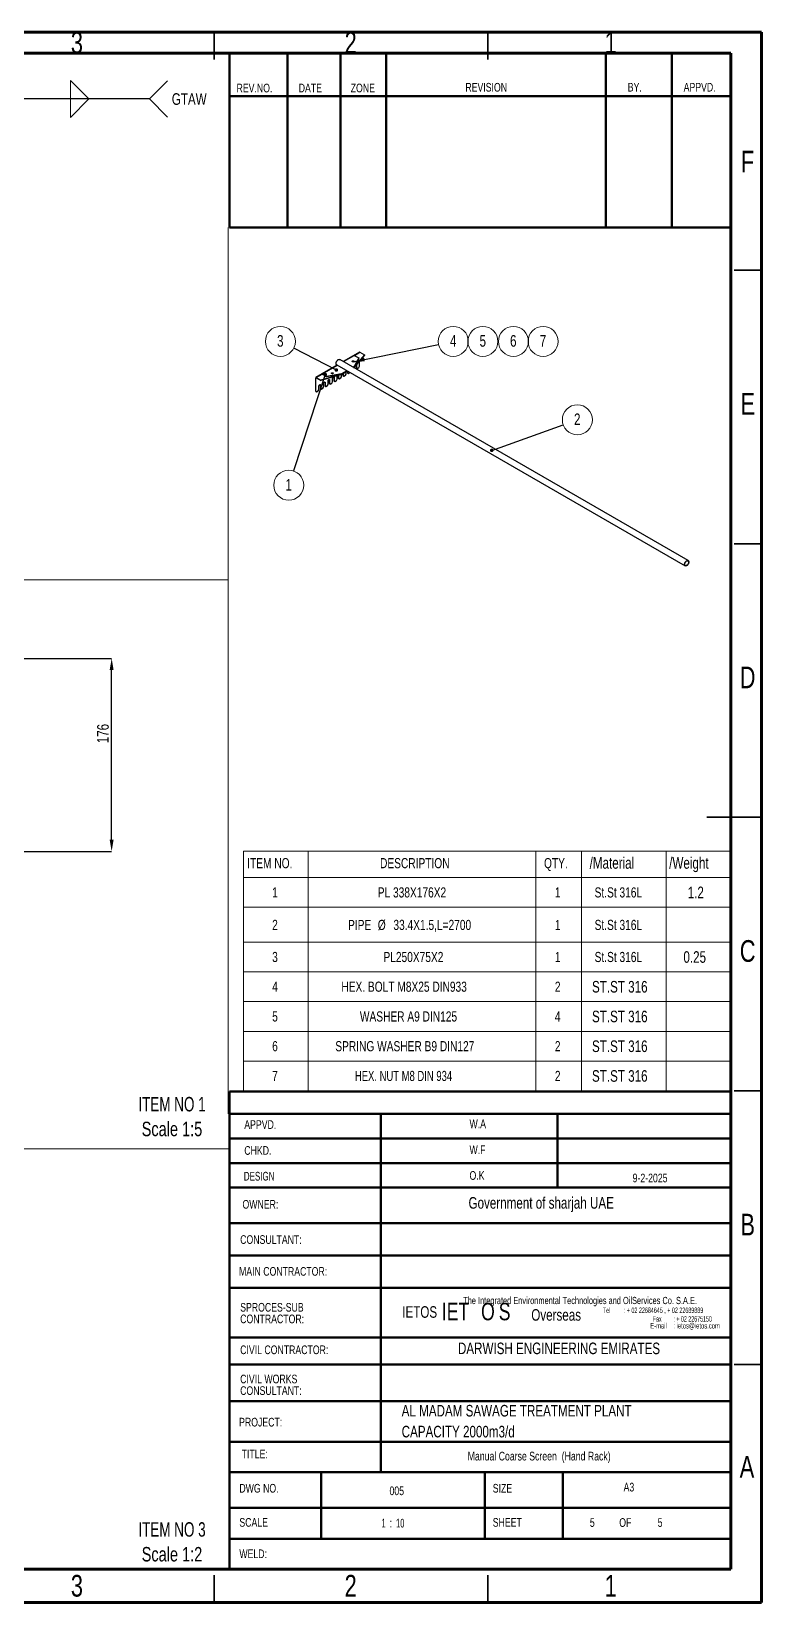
# Model space of a CAD drawing. Header units: millimetres. Extents: x 15 to 1266, y -324 to 294.
# Drawn here: x 710.8 to 844.2, y -324 to -36.9 of the extents above; entities that cross this region are included whole.
import ezdxf

# ---------------------------------------------------------------- set-up
doc = ezdxf.new("R2010")
doc.units = ezdxf.units.MM
doc.header["$PDSIZE"] = -1
doc.layers.add('FORMAT', color=7, linetype='Continuous')
doc.styles.add('SLDTEXTSTYLE0', font='TXT', dxfattribs={"width": 0.75})
doc.styles.add('SLDTEXTSTYLE10', font='TXT', dxfattribs={"width": 0.638186})
doc.styles.add('SLDTEXTSTYLE11', font='TXT', dxfattribs={"width": 0.586768})
doc.styles.add('SLDTEXTSTYLE12', font='TXT', dxfattribs={"width": 0.579722})
doc.styles.add('SLDTEXTSTYLE16', font='TXT', dxfattribs={"width": 0.697368})
doc.styles.add('SLDTEXTSTYLE3', font='TXT', dxfattribs={"width": 0.694444})
doc.styles.add('SLDTEXTSTYLE6', font='TXT', dxfattribs={"width": 0.625})
doc.styles.add('SLDTEXTSTYLE7', font='TXT', dxfattribs={"width": 0.687299})
doc.dimstyles.new('SLDDIMSTYLE0', dxfattribs={"dimtxt": 0.18, "dimasz": 0.651282, "dimexe": 0, "dimexo": 0.0625, "dimgap": 0, "dimtad": 0, "dimtih": 1, "dimtoh": 1, "dimdec": 0, "dimrnd": 1e-09, "dimzin": 0, "dimdsep": 46, "dimtxsty": 'Standard', "dimblk1": 'DOT', "dimblk2": 'DOT', "dimsah": 1, "dimcen": 0.09, "dimadec": 0, "dimazin": 0, "dimtfac": 0.651282, "dimtdec": 0, "dimtofl": 0, "dimtmove": 0, "dimatfit": 3, "dimldrblk": 'DOT', "dimfxl": 1, "dimfrac": 2, "dimtolj": 1, "dimtzin": 0, "dimarcsym": 0})
doc.dimstyles.new('SLDDIMSTYLE1', dxfattribs={"dimtxt": 0.18, "dimasz": 2.116667, "dimexe": 0, "dimexo": 0.0625, "dimgap": 0, "dimtad": 0, "dimtih": 1, "dimtoh": 1, "dimdec": 0, "dimrnd": 1e-09, "dimzin": 0, "dimdsep": 46, "dimtxsty": 'Standard', "dimsah": 1, "dimcen": 0.09, "dimadec": 0, "dimazin": 0, "dimtfac": 2.116667, "dimtdec": 0, "dimtofl": 0, "dimtmove": 0, "dimatfit": 3, "dimfxl": 1, "dimfrac": 2, "dimtolj": 1, "dimtzin": 0, "dimarcsym": 0})
doc.dimstyles.new('SLDDIMSTYLE7', dxfattribs={"dimtxt": 2.116667, "dimasz": 2.116667, "dimexe": 0, "dimexo": 0.0625, "dimgap": 0.529167, "dimtad": 1, "dimdec": 0, "dimlfac": 5, "dimrnd": 1e-09, "dimzin": 12, "dimdsep": 46, "dimtxsty": 'SLDTEXTSTYLE0', "dimsah": 1, "dimcen": 0.09, "dimadec": 0, "dimazin": 3, "dimtfac": 1, "dimtdec": 0, "dimtofl": 0, "dimtmove": 0, "dimatfit": 3, "dimfxl": 1, "dimfrac": 2, "dimtolj": 1, "dimtzin": 12, "dimarcsym": 0})

# ---------------------------------------------------------------- blocks, each defined once
blk = doc.blocks.new('SW_NOTE_0_49')
at = {"color": 0, "linetype": 'Continuous', "lineweight": 0, "char_height": 2.646, "attachment_point": 2}
for s, insert, style in [('ITEM NO 3', (8.43, 3.41), 'SLDTEXTSTYLE3'), ('Scale 1:2', (8.42, -1.12), 'SLDTEXTSTYLE0')]:
    blk.add_mtext(s, dxfattribs=dict(at, insert=insert, style=style))
blk = doc.blocks.new('SW_NOTE_0_50')
at = {"color": 0, "linetype": 'Continuous', "lineweight": 0, "char_height": 2.646, "attachment_point": 2}
for s, insert, style in [('ITEM NO 1', (8.43, 3.41), 'SLDTEXTSTYLE3'), ('Scale 1:5', (8.42, -1.12), 'SLDTEXTSTYLE0')]:
    blk.add_mtext(s, dxfattribs=dict(at, insert=insert, style=style))
blk = doc.blocks.new('SW_NOTE_0_51')
at = {"color": 0, "linetype": 'Continuous', "lineweight": 0, "char_height": 1.5875, "attachment_point": 1, "style": 'SLDTEXTSTYLE0'}
for s, insert in [('CIVIL WORKS', (0, 2.05)), ('CONSULTANT:', (0, -0.07))]:
    blk.add_mtext(s, dxfattribs=dict(at, insert=insert))
blk = doc.blocks.new('SW_NOTE_0_52')
at = {"color": 0, "linetype": 'Continuous', "lineweight": 0, "char_height": 1.5875, "attachment_point": 1, "style": 'SLDTEXTSTYLE0'}
for s, insert in [('SPROCES-SUB', (0, 2.05)), ('CONTRACTOR:', (0, -0.07))]:
    blk.add_mtext(s, dxfattribs=dict(at, insert=insert))
blk = doc.blocks.new('SW_NOTE_0_53')
at = {"layer": 'FORMAT', "color": 0, "char_height": 2.1167, "attachment_point": 1, "style": 'SLDTEXTSTYLE0'}
for s, insert in [('AL MADAM SAWAGE TREATMENT PLANT', (0, 2.73)), ('CAPACITY 2000m3/d', (0, -1.09))]:
    blk.add_mtext(s, dxfattribs=dict(at, insert=insert))
blk = doc.blocks.new('SW_NOTE_0_54')
at = {"layer": 'FORMAT', "color": 0, "char_height": 3.2, "attachment_point": 1, "style": 'SLDTEXTSTYLE0'}
for s, insert in [('IET', (0, 4.13)), ('O', (7.16, 4.13)), ('S', (10.39, 4.13))]:
    blk.add_mtext(s, dxfattribs=dict(at, insert=insert))
blk = doc.blocks.new('SW_TABLEANNOTATION_1')
at = {"color": 0, "linetype": 'Continuous', "lineweight": 18}
for p, q in [((0, 0), (0, -4.82)), ((0, 0), (11.82, 0)), ((11.82, 0), (11.82, -4.82)), ((11.82, 0), (53.37, 0)), ((53.37, 0), (53.37, -4.82)), ((53.37, 0), (61.7, 0)), ((61.7, 0), (61.7, -4.82)), ((61.7, 0), (77.18, 0)), ((77.18, 0), (77.18, -4.82)), ((77.18, 0), (89, 0)), ((89, 0), (89, -4.82)), ((0, -4.82), (11.82, -4.82)), ((0, -4.82), (0, -10.26)), ((11.82, -4.82), (53.37, -4.82)), ((11.82, -4.82), (11.82, -10.26)), ((53.37, -4.82), (61.7, -4.82)), ((53.37, -4.82), (53.37, -10.26)), ((61.7, -4.82), (77.18, -4.82)), ((61.7, -4.82), (61.7, -10.26)), ((77.18, -4.82), (89, -4.82)), ((77.18, -4.82), (77.18, -10.26)), ((89, -4.82), (89, -10.26)), ((0, -10.26), (0, -16.62)), ((0, -10.26), (11.82, -10.26)), ((11.82, -10.26), (11.82, -16.62)), ((11.82, -10.26), (53.37, -10.26)), ((53.37, -10.26), (53.37, -16.62)), ((53.37, -10.26), (61.7, -10.26)), ((61.7, -10.26), (61.7, -16.62)), ((61.7, -10.26), (77.18, -10.26)), ((77.18, -10.26), (77.18, -16.62)), ((77.18, -10.26), (89, -10.26)), ((89, -10.26), (89, -16.62)), ((0, -16.62), (0, -22.06)), ((0, -16.62), (11.82, -16.62)), ((11.82, -16.62), (11.82, -22.06)), ((11.82, -16.62), (53.37, -16.62)), ((53.37, -16.62), (53.37, -22.06)), ((53.37, -16.62), (61.7, -16.62)), ((61.7, -16.62), (61.7, -22.06)), ((61.7, -16.62), (77.18, -16.62)), ((77.18, -16.62), (77.18, -22.06)), ((77.18, -16.62), (89, -16.62)), ((89, -16.62), (89, -22.06)), ((0, -22.06), (0, -27.49)), ((0, -22.06), (11.82, -22.06)), ((11.82, -22.06), (11.82, -27.49)), ((11.82, -22.06), (53.37, -22.06)), ((53.37, -22.06), (53.37, -27.49)), ((53.37, -22.06), (61.7, -22.06)), ((61.7, -22.06), (61.7, -27.49)), ((61.7, -22.06), (77.18, -22.06)), ((77.18, -22.06), (77.18, -27.49)), ((77.18, -22.06), (89, -22.06)), ((89, -22.06), (89, -27.49)), ((0, -27.49), (0, -32.93)), ((0, -27.49), (11.82, -27.49)), ((11.82, -27.49), (11.82, -32.93)), ((11.82, -27.49), (53.37, -27.49)), ((53.37, -27.49), (53.37, -32.93)), ((53.37, -27.49), (61.7, -27.49)), ((61.7, -27.49), (61.7, -32.93)), ((61.7, -27.49), (77.18, -27.49)), ((77.18, -27.49), (77.18, -32.93)), ((77.18, -27.49), (89, -27.49)), ((89, -27.49), (89, -32.93)), ((0, -32.93), (0, -38.36)), ((0, -32.93), (11.82, -32.93)), ((11.82, -32.93), (11.82, -38.36)), ((11.82, -32.93), (53.37, -32.93)), ((53.37, -32.93), (53.37, -38.36)), ((53.37, -32.93), (61.7, -32.93)), ((61.7, -32.93), (61.7, -38.36)), ((61.7, -32.93), (77.18, -32.93)), ((77.18, -32.93), (77.18, -38.36)), ((77.18, -32.93), (89, -32.93)), ((89, -32.93), (89, -38.36)), ((0, -38.36), (0, -43.79)), ((0, -38.36), (11.82, -38.36)), ((11.82, -38.36), (11.82, -43.79)), ((11.82, -38.36), (53.37, -38.36)), ((53.37, -38.36), (53.37, -43.79)), ((53.37, -38.36), (61.7, -38.36)), ((61.7, -38.36), (61.7, -43.79)), ((61.7, -38.36), (77.18, -38.36)), ((77.18, -38.36), (77.18, -43.79)), ((77.18, -38.36), (89, -38.36)), ((89, -38.36), (89, -43.79)), ((0, -43.79), (11.82, -43.79)), ((11.82, -43.79), (53.37, -43.79)), ((53.37, -43.79), (61.7, -43.79)), ((61.7, -43.79), (77.18, -43.79)), ((77.18, -43.79), (89, -43.79))]:
    blk.add_line(p, q, dxfattribs=at)
at = {"color": 0, "linetype": 'Continuous', "lineweight": 0, "attachment_point": 1}
for s, insert, char_height, style in [('ITEM NO.', (0.66, -1.26), 1.852, 'SLDTEXTSTYLE0'), ('DESCRIPTION', (24.92, -1.26), 1.8521, 'SLDTEXTSTYLE0'), ('QTY.', (54.87, -1.26), 1.852, 'SLDTEXTSTYLE0'), ('/Material', (63.2, -1.09), 2.117, 'SLDTEXTSTYLE0'), ('/Weight', (77.73, -1.09), 2.117, 'SLDTEXTSTYLE0'), ('1', (5.22, -6.61), 1.85, 'SLDTEXTSTYLE0'), ('PL 338X176X2', (24.5, -6.61), 1.8521, 'SLDTEXTSTYLE0'), ('1', (56.85, -6.61), 1.85, 'SLDTEXTSTYLE0'), ('St.St 316L', (64.11, -6.61), 1.852, 'SLDTEXTSTYLE0'), ('1.2', (81.11, -6.48), 2.117, 'SLDTEXTSTYLE0'), ('2', (5.22, -12.55), 1.85, 'SLDTEXTSTYLE0'), ('PIPE', (19.08, -12.55), 1.852, 'SLDTEXTSTYLE0'), ('%%c', (24.51, -12.55), 1.852, 'SLDTEXTSTYLE0'), ('33.4X1.5,L=2700', (27.36, -12.55), 1.8521, 'SLDTEXTSTYLE0'), ('1', (56.85, -12.55), 1.85, 'SLDTEXTSTYLE0'), ('St.St 316L', (64.11, -12.55), 1.852, 'SLDTEXTSTYLE0'), ('3', (5.22, -18.41), 1.85, 'SLDTEXTSTYLE0'), ('PL250X75X2', (25.54, -18.41), 1.852, 'SLDTEXTSTYLE0'), ('1', (56.85, -18.41), 1.85, 'SLDTEXTSTYLE0'), ('St.St 316L', (64.11, -18.41), 1.852, 'SLDTEXTSTYLE0'), ('0.25', (80.33, -18.28), 2.117, 'SLDTEXTSTYLE0'), ('4', (5.22, -23.84), 1.85, 'SLDTEXTSTYLE0'), ('HEX. BOLT M8X25 DIN933', (17.86, -23.84), 1.8521, 'SLDTEXTSTYLE0'), ('2', (56.85, -23.84), 1.85, 'SLDTEXTSTYLE0'), ('ST.ST 316', (63.63, -23.72), 2.117, 'SLDTEXTSTYLE0'), ('5', (5.22, -29.28), 1.85, 'SLDTEXTSTYLE0'), ('WASHER A9 DIN125', (21.24, -29.28), 1.8521, 'SLDTEXTSTYLE0'), ('4', (56.85, -29.28), 1.85, 'SLDTEXTSTYLE0'), ('ST.ST 316', (63.63, -29.15), 2.117, 'SLDTEXTSTYLE0'), ('6', (5.22, -34.71), 1.85, 'SLDTEXTSTYLE0'), ('SPRING WASHER B9 DIN127', (16.75, -34.71), 1.8521, 'SLDTEXTSTYLE0'), ('2', (56.85, -34.71), 1.85, 'SLDTEXTSTYLE0'), ('ST.ST 316', (63.63, -34.59), 2.117, 'SLDTEXTSTYLE0'), ('7', (5.22, -40.15), 1.85, 'SLDTEXTSTYLE0'), ('HEX. NUT M8 DIN 934', (20.33, -40.15), 1.8521, 'SLDTEXTSTYLE16'), ('2', (56.85, -40.15), 1.85, 'SLDTEXTSTYLE0'), ('ST.ST 316', (63.63, -40.02), 2.117, 'SLDTEXTSTYLE0')]:
    blk.add_mtext(s, dxfattribs=dict(at, insert=insert, char_height=char_height, style=style))
blk = doc.blocks.new('SW_NOTE_0_55')
at = {"color": 0, "linetype": 'Continuous', "lineweight": 0}
blk.add_circle((2.58, 0.92), 2.74, dxfattribs=at)
at = {"color": 0, "linetype": 'Continuous', "lineweight": 0, "insert": (2.56, 2.07), "char_height": 2.12, "attachment_point": 2, "style": 'SLDTEXTSTYLE0'}
blk.add_mtext('2', dxfattribs=at)
blk = doc.blocks.new('_Dot')
at = {"color": 0, "linetype": 'ByBlock', "lineweight": -2}
blk.add_line((-0.5, 0), (-1, 0), dxfattribs=at)
at = {"color": 0, "linetype": 'ByBlock', "const_width": 0.5}
blk.add_lwpolyline([(-0.25, 0, 1), (0.25, 0, 1)], format="xyb", close=True, dxfattribs=at)
blk = doc.blocks.new('SW_NOTE_0_56')
at = {"color": 0, "linetype": 'Continuous', "lineweight": 0}
blk.add_circle((-2.44, 1.25), 2.74, dxfattribs=at)
at = {"color": 0, "linetype": 'Continuous', "lineweight": 0, "insert": (-2.46, 2.4), "char_height": 2.12, "attachment_point": 2, "style": 'SLDTEXTSTYLE0'}
blk.add_mtext('3', dxfattribs=at)
blk = doc.blocks.new('SW_NOTE_0_57')
at = {"color": 0, "linetype": 'Continuous', "lineweight": 0}
blk.add_circle((2.69, 0.55), 2.74, dxfattribs=at)
at = {"color": 0, "linetype": 'Continuous', "lineweight": 0, "insert": (2.67, 1.69), "char_height": 2.12, "attachment_point": 2, "style": 'SLDTEXTSTYLE0'}
blk.add_mtext('4', dxfattribs=at)
blk = doc.blocks.new('SW_NOTE_0_58')
at = {"color": 0, "linetype": 'Continuous', "lineweight": 0}
blk.add_circle((0.78, 1.58), 2.74, dxfattribs=at)
at = {"color": 0, "linetype": 'Continuous', "lineweight": 0, "insert": (0.76, 2.73), "char_height": 2.12, "attachment_point": 2, "style": 'SLDTEXTSTYLE0'}
blk.add_mtext('5', dxfattribs=at)
blk = doc.blocks.new('SW_NOTE_0_59')
at = {"color": 0, "linetype": 'Continuous', "lineweight": 0}
blk.add_circle((0.78, 1.58), 2.74, dxfattribs=at)
at = {"color": 0, "linetype": 'Continuous', "lineweight": 0, "insert": (0.76, 2.73), "char_height": 2.12, "attachment_point": 2, "style": 'SLDTEXTSTYLE0'}
blk.add_mtext('6', dxfattribs=at)
blk = doc.blocks.new('SW_NOTE_0_60')
at = {"color": 0, "linetype": 'Continuous', "lineweight": 0}
blk.add_circle((0.78, 1.58), 2.74, dxfattribs=at)
at = {"color": 0, "linetype": 'Continuous', "lineweight": 0, "insert": (0.76, 2.73), "char_height": 2.12, "attachment_point": 2, "style": 'SLDTEXTSTYLE0'}
blk.add_mtext('7', dxfattribs=at)
blk = doc.blocks.new('SW_NOTE_0_61')
at = {"color": 0, "linetype": 'Continuous', "lineweight": 0}
blk.add_circle((-0.86, -2.61), 2.74, dxfattribs=at)
at = {"color": 0, "linetype": 'Continuous', "lineweight": 0, "insert": (-0.88, -1.46), "char_height": 2.12, "attachment_point": 2, "style": 'SLDTEXTSTYLE0'}
blk.add_mtext('1', dxfattribs=at)
blk = doc.blocks.new('*D768')
at = {"layer": 'Defpoints', "color": 0}
for p in [(695.5, -151.43), (725.5, -151.43), (672.7, -186.71)]:
    blk.add_point(p, dxfattribs=at)
at = {"layer": 'FORMAT', "color": 0, "lineweight": -2}
for p, q in [((695.56, -151.43), (725.5, -151.43)), ((725.5, -184.59), (725.5, -153.55)), ((672.76, -186.71), (725.5, -186.71))]:
    blk.add_line(p, q, dxfattribs=at)
at = {"layer": 'FORMAT', "color": 0}
for points in [[(725.14, -153.55), (725.85, -153.55), (725.5, -151.43)], [(725.14, -184.59), (725.85, -184.59), (725.5, -186.71)]]:
    blk.add_solid(points, dxfattribs=at)
at = {"layer": 'FORMAT', "color": 0, "insert": (722.85, -165.18), "char_height": 2.117, "attachment_point": 2, "rotation": 90, "style": 'SLDTEXTSTYLE0'}
blk.add_mtext('\\A1;176', dxfattribs=at)
blk = doc.blocks.new('SW_SYMBOL_AWLD_FILL')
at = {"color": 0, "linetype": 'Continuous', "lineweight": 0}
for p, q in [((0, 0), (0, 1250)), ((0, 1250), (1250, 0)), ((1250, 0), (0, 0))]:
    blk.add_line(p, q, dxfattribs=at)
blk = doc.blocks.new('SW_WELDSYMBOL_5')
at = {"layer": 'FORMAT', "color": 0}
for p, q in [((28.71, 3.31), (25.4, 0)), ((25.4, 0), (0, 0)), ((28.71, -3.31), (25.4, 0))]:
    blk.add_line(p, q, dxfattribs=at)
at = {"layer": 'FORMAT', "color": 0, "xscale": 0.0027037109, "yscale": 0.0027037109, "zscale": 0.0027037109}
blk.add_blockref('SW_SYMBOL_AWLD_FILL', (10.99, 0), dxfattribs=at)
at = {"layer": 'FORMAT', "color": 0, "extrusion": (0, 0, -1), "xscale": 0.0027037109, "yscale": 0.0027037109, "zscale": 0.0027037109, "rotation": 180}
blk.add_blockref('SW_SYMBOL_AWLD_FILL', (-10.99, 0), dxfattribs=at)
at = {"layer": 'FORMAT', "color": 0, "insert": (29.49, 1.05), "char_height": 2.117, "attachment_point": 1, "style": 'SLDTEXTSTYLE0'}
blk.add_mtext('GTAW', dxfattribs=at)

msp = doc.modelspace()

# ---------------------------------------------------------------- linework, layer by layer
at = {"color": 7, "linetype": 'Continuous', "lineweight": 70}
for p, q in [((444.1931904, -36.9823184), (844.1931904, -36.9823184)), ((844.1931904, -36.9823184), (844.1931904, -323.9823184)), ((449.1931904, -40.8487934), (838.5956625, -40.8487934)), ((838.5956625, -40.8487934), (838.5956625, -317.8487934)), ((838.5956625, -317.8487934), (449.1931904, -317.8487934)), ((844.1931904, -323.9823184), (444.1931904, -323.9823184))]:
    msp.add_line(p, q, dxfattribs=at)
at = {"color": 7, "linetype": 'Continuous', "lineweight": 35}
for p, q in [((744.1931904, -41.9823184), (744.1931904, -36.9823184)), ((794.1931904, -41.9823184), (794.1931904, -36.9823184)), ((839.1931904, -80.4823184), (844.1931904, -80.4823184)), ((839.1931904, -130.4823184), (844.1931904, -130.4823184)), ((844.1941904, -180.4823184), (834.1921904, -180.4823184)), ((839.1931904, -180.4823184), (844.1931904, -180.4823184)), ((839.1931904, -230.4823184), (844.1931904, -230.4823184)), ((839.1931904, -280.4823184), (844.1931904, -280.4823184)), ((744.1931904, -318.9823184), (744.1931904, -323.9823184)), ((794.1931904, -318.9823184), (794.1931904, -323.9823184))]:
    msp.add_line(p, q, dxfattribs=at)
at = {"color": 7, "linetype": 'Continuous', "lineweight": 50}
for p, q in [((747.0360514, -40.8487934), (747.0360514, -72.6717124)), ((757.61199, -40.8487934), (757.61199, -72.5350071)), ((767.2714007, -40.8487934), (767.2714007, -72.6717327)), ((775.6288476, -40.8487934), (775.6288476, -72.6717124)), ((815.7455332, -40.8487934), (815.7455332, -72.6717124)), ((827.782145, -40.8487934), (827.782145, -72.6717327)), ((838.5956625, -48.6645144), (747.0360514, -48.6645144)), ((838.5956625, -72.6717124), (747.0360514, -72.6717124)), ((838.5956625, -230.6063138), (746.997875, -230.6063138)), ((746.997875, -230.6063138), (746.997875, -243.6569304)), ((838.5956625, -234.6569304), (746.997875, -234.6569304)), ((774.6408046, -239.1569304), (774.6408046, -234.6569304)), ((806.9320963, -248.1569304), (806.9320963, -234.6569304)), ((838.5956625, -239.1569304), (746.997875, -239.1569304)), ((774.6408046, -243.6569304), (774.6408046, -239.1569304)), ((746.997875, -243.6569304), (746.997875, -317.8487934)), ((838.5956625, -243.6569304), (746.997875, -243.6569304)), ((774.6408046, -248.1569304), (774.6408046, -243.6569304)), ((838.5956625, -248.1569304), (746.997875, -248.1569304)), ((774.6408046, -300.1569304), (774.6408046, -248.1569304)), ((838.5956625, -254.6569304), (746.997875, -254.6569304)), ((838.5956625, -260.530843), (746.997875, -260.530843)), ((838.5956625, -266.4740571), (746.997875, -266.4740571)), ((838.5956625, -275.5511777), (746.997875, -275.5511777)), ((838.5956625, -280.4823184), (746.997875, -280.4823184)), ((838.5956625, -287.1569304), (746.997875, -287.1569304)), ((838.5956625, -294.6151528), (746.997875, -294.6151528)), ((746.997875, -300.1569304), (838.5956625, -300.1569304)), ((763.7504335, -312.3487934), (763.7504335, -300.1569304)), ((793.6330289, -312.3487934), (793.6330289, -300.1569304)), ((807.9034929, -312.3487934), (807.9034929, -300.1569304)), ((746.997875, -306.6850243), (838.5956625, -306.6850243)), ((746.997875, -312.3487934), (838.5956625, -312.3487934))]:
    msp.add_line(p, q, dxfattribs=at)
at = {"color": 7, "linetype": 'Continuous', "lineweight": 18}
for p, q in [((746.8059717, -234.6569993), (746.7648108, -72.6717813)), ((449.5396251, -137.0831489), (746.7811779, -137.0831489)), ((449.1931904, -241.0623663), (746.8075993, -241.0623663))]:
    msp.add_line(p, q, dxfattribs=at)
at = {"color": 7, "linetype": 'Continuous', "lineweight": 25}
for p, q in [((830.7916862, -133.5616267), (767.1520759, -96.8232616)), ((770.7669019, -95.4945819), (767.8086938, -97.2023191)), ((767.8241638, -97.2112497), (769.8200434, -96.059053)), ((771.6820913, -95.9910278), (769.8200434, -98.1545093)), ((771.6820913, -96.0454639), (769.8200434, -98.2089454)), ((769.8200434, -96.059053), (770.6450013, -96.535291)), ((770.6450013, -96.535291), (769.8200434, -98.1000733)), ((770.6450013, -96.5897271), (769.8200434, -98.1545093)), ((770.6450013, -96.5897271), (770.6450013, -96.535291)), ((770.7864227, -98.0596819), (770.7864227, -97.0861259)), ((770.8335631, -95.501183), (771.6820913, -95.9910278)), ((771.6820913, -95.9910278), (771.6820913, -96.0454639)), ((762.7725458, -100.1547269), (762.8196863, -100.1819405)), ((762.7725458, -102.6315673), (762.7725458, -100.1547269)), ((766.69527, -97.845085), (762.8001655, -100.0936809)), ((762.8196863, -102.658781), (762.8196863, -100.1819405)), ((762.8668267, -100.100282), (763.7153549, -100.5901269)), ((762.8668267, -100.100282), (762.8668267, -100.154718)), ((762.8668267, -100.154718), (763.7153549, -100.6445629)), ((767.4630208, -99.5151895), (763.7153549, -100.5901269)), ((767.4630208, -99.5696256), (763.7153549, -100.6445629)), ((763.9274869, -99.4607534), (766.71074, -97.8540156)), ((764.7524448, -99.9369915), (763.9274869, -99.4607534)), ((763.9274869, -99.5151895), (763.9274869, -99.4607534)), ((764.7524448, -99.9914276), (763.9274869, -99.5151895)), ((767.4630208, -99.4607534), (764.7524448, -99.9369915)), ((767.4630208, -99.5151895), (764.7524448, -99.9914276)), ((764.7524448, -99.9914276), (764.7524448, -99.9369915)), ((765.8366752, -100.9171103), (765.8366752, -100.2366596)), ((766.0723775, -100.0461644), (766.1195179, -100.073378)), ((766.0723775, -100.0461644), (766.0723775, -100.7266151)), ((766.1195179, -100.073378), (766.1195179, -100.7538287)), ((766.543782, -100.6449964), (766.6616331, -100.4408722)), ((766.5954544, -97.7874627), (830.2350648, -134.5258277)), ((766.6616331, -100.4408722), (766.6616331, -99.7994864)), ((766.8973354, -99.7318803), (766.8973354, -100.250377)), ((766.8973354, -100.250377), (766.9444758, -100.2775906)), ((766.8973354, -100.250377), (767.0151865, -100.3184331)), ((766.9444758, -99.718359), (766.9444758, -100.2775906)), ((766.9444758, -100.2775906), (767.062327, -100.3456468)), ((767.0151865, -100.3184331), (767.062327, -100.3456468)), ((767.062327, -100.3456468), (767.3687399, -100.1687583)), ((767.3687399, -100.1687583), (767.486591, -99.9646342)), ((768.478507, -98.8745258), (767.4630208, -99.4607534)), ((768.5256551, -98.9017438), (767.4630208, -99.5151895)), ((767.4630208, -99.5696256), (768.5728032, -98.9289618)), ((767.4630208, -99.5151895), (767.4630208, -99.4607534)), ((767.4630208, -99.5151895), (767.4630208, -99.5696256)), ((767.486591, -99.9646342), (767.486591, -99.5560188)), ((767.7222933, -99.4199507), (767.7222933, -99.774139)), ((767.7222933, -99.774139), (767.7694338, -99.8013526)), ((767.7222933, -99.774139), (767.8401444, -99.8421951)), ((767.7694338, -99.3927371), (767.7694338, -99.8013526)), ((767.7694338, -99.8013526), (767.8872849, -99.8694087)), ((767.8401444, -99.8421951), (767.8872849, -99.8694087)), ((767.8872849, -99.8694087), (768.1936978, -99.6925203)), ((768.1936978, -99.6925203), (768.311549, -99.4883961)), ((768.311549, -99.4883961), (768.311549, -99.0797807)), ((768.5472512, -98.9437127), (768.5472512, -99.2979009)), ((768.5472512, -99.2979009), (768.5943917, -99.3251145)), ((768.5472512, -99.2979009), (768.6651023, -99.365957)), ((768.5943917, -98.9414246), (768.5943917, -99.3251145)), ((768.5943917, -99.3251145), (768.7122428, -99.3931706)), ((768.6651023, -99.365957), (768.7122428, -99.3931706)), ((768.7122428, -99.3931706), (769.0186557, -99.2162822)), ((769.0186557, -99.2162822), (769.0316184, -99.1938302)), ((769.8200434, -98.1000733), (769.5919308, -98.2317599)), ((769.8200434, -98.1545093), (769.6390789, -98.2589779)), ((769.686227, -98.2861959), (769.8200434, -98.2089454)), ((769.8200434, -98.1545093), (769.8200434, -98.1000733)), ((769.8200434, -98.1545093), (769.8200434, -98.2089454)), ((769.9614648, -98.4450873), (769.9614648, -98.0446303)), ((770.197167, -97.7707719), (770.197167, -98.3454248)), ((770.197167, -98.3454248), (770.2443075, -98.3726384)), ((770.197167, -98.3454248), (770.3150182, -98.4134809)), ((770.2443075, -97.7160002), (770.2443075, -98.3726384)), ((770.2443075, -98.3726384), (770.3621586, -98.4406945)), ((770.3150182, -98.4134809), (770.3621586, -98.4406945)), ((770.3621586, -98.4406945), (770.6685716, -98.2638061)), ((770.6685716, -98.2638061), (770.7864227, -98.0596819)), ((762.7725458, -102.6315673), (762.8196863, -102.658781)), ((762.7725458, -102.6315673), (762.890397, -102.6996235)), ((762.8196863, -102.658781), (762.9375374, -102.7268371)), ((762.890397, -102.6996235), (762.9375374, -102.7268371)), ((762.9375374, -102.7268371), (763.2439504, -102.5499487)), ((763.2439504, -102.5499487), (763.3618015, -102.3458245)), ((763.3618015, -102.3458245), (763.3618015, -101.6653738)), ((763.5975037, -101.4748786), (763.6446442, -101.5020922)), ((763.5975037, -101.4748786), (763.5975037, -102.1553293)), ((763.5975037, -102.1553293), (763.6446442, -102.1825429)), ((763.5975037, -102.1553293), (763.7153549, -102.2233854)), ((763.6446442, -101.5020922), (763.6446442, -102.1825429)), ((763.6446442, -102.1825429), (763.7624953, -102.250599)), ((763.7153549, -100.5901269), (763.7153549, -100.6445629)), ((763.7153549, -102.2233854), (763.7624953, -102.250599)), ((763.7624953, -102.250599), (764.0689083, -102.0737106)), ((764.0689083, -102.0737106), (764.1867594, -101.8695864)), ((764.1867594, -101.8695864), (764.1867594, -101.1891358)), ((764.4224617, -100.9986405), (764.4696021, -101.0258541)), ((764.4224617, -100.9986405), (764.4224617, -101.6790912)), ((764.4224617, -101.6790912), (764.4696021, -101.7063048)), ((764.4224617, -101.6790912), (764.5403128, -101.7471473)), ((764.4696021, -101.0258541), (764.4696021, -101.7063048)), ((764.4696021, -101.7063048), (764.5874532, -101.7743609)), ((764.5403128, -101.7471473), (764.5874532, -101.7743609)), ((764.5874532, -101.7743609), (764.8938662, -101.5974725)), ((764.8938662, -101.5974725), (765.0117173, -101.3933484)), ((765.0117173, -101.3933484), (765.0117173, -100.7128977)), ((765.2474196, -100.5224025), (765.29456, -100.5496161)), ((765.2474196, -100.5224025), (765.2474196, -101.2028532)), ((765.2474196, -101.2028532), (765.29456, -101.2300668)), ((765.2474196, -101.2028532), (765.3652707, -101.2709093)), ((765.29456, -100.5496161), (765.29456, -101.2300668)), ((765.29456, -101.2300668), (765.4124111, -101.2981229)), ((765.3652707, -101.2709093), (765.4124111, -101.2981229)), ((765.4124111, -101.2981229), (765.7188241, -101.1212345)), ((765.7188241, -101.1212345), (765.8366752, -100.9171103)), ((766.0723775, -100.7266151), (766.1195179, -100.7538287)), ((766.0723775, -100.7266151), (766.1902286, -100.7946712)), ((766.1195179, -100.7538287), (766.2373691, -100.8218848)), ((766.1902286, -100.7946712), (766.2373691, -100.8218848)), ((766.2373691, -100.8218848), (766.543782, -100.6449964))]:
    msp.add_line(p, q, dxfattribs=at)
at = {"color": 8, "linetype": 'Continuous', "lineweight": 25}
for p, q in [((769.8436213, -96.0726642), (770.8335631, -95.501183)), ((762.8668344, -100.1547225), (762.8196863, -100.1819405)), ((762.8668267, -100.100282), (763.9274869, -99.4879759))]:
    msp.add_line(p, q, dxfattribs=at)
at = {"color": 7, "linetype": 'Continuous', "lineweight": 25, "flags": 128}
for points in [[(766.4801424, -97.5325958), (766.4843371, -97.4639925), (766.4968318, -97.3920083), (766.5173601, -97.3181774), (766.5454846, -97.2440734), (766.5806059, -97.1712756), (766.6219753, -97.1013357), (766.6687112, -97.0357442), (766.7198174, -96.9758992), (766.7742048, -96.9230761), (766.8307142, -96.8784007), (766.8881411, -96.8428253), (766.9452616, -96.8171081), (767.0008582, -96.8017972), (767.0537462, -96.7972188), (767.1027981, -96.8034707), (767.1469686, -96.8204195), (767.1520759, -96.8232616)], [(766.5954544, -97.7874627), (766.5806059, -97.7779232), (766.5454846, -97.7456756), (766.5173601, -97.7040434), (766.4968318, -97.6539141), (766.4843371, -97.5963559), (766.4801424, -97.5325958)], [(769.46649, -97.2156311), (769.4390644, -97.1947529), (769.4224133, -97.1703773), (769.4177717, -97.1443123), (769.4254837, -97.1184908), (769.4449775, -97.094828), (769.4748072, -97.0750789), (769.5127606, -97.0607081), (769.5560228, -97.0527815), (769.6013852, -97.0518869), (769.6454835, -97.0580907), (769.6850472, -97.0709328), (769.717142, -97.0894608), (769.7393876, -97.1123004), (769.750134, -97.1377578), (769.7485844, -97.163945), (769.7348536, -97.1889197), (769.70996, -97.2108297), (769.6757498, -97.2280501), (769.6347602, -97.2393036), (769.5900313, -97.2437557), (769.5448804, -97.2410761), (769.5026561, -97.2314636), (769.46649, -97.2156311)], [(769.7021923, -97.1339992), (769.6660262, -97.1181667), (769.6238019, -97.1085542), (769.578651, -97.1058747), (769.5339221, -97.1103267), (769.4929325, -97.1215802), (769.4587223, -97.1388006), (769.4338287, -97.1607106), (769.4244824, -97.1748152)], [(769.4244824, -97.1748152), (769.4254837, -97.1729269), (769.4449775, -97.1492641), (769.4748072, -97.129515), (769.5127606, -97.1151442), (769.5560228, -97.1072176), (769.6013852, -97.106323), (769.6454835, -97.1125268), (769.6850472, -97.1253689), (769.717142, -97.1438968), (769.7393876, -97.1667364), (769.7441999, -97.1748152)], [(769.7441999, -97.1748152), (769.7296179, -97.1548774), (769.7021923, -97.1339992)], [(765.0117173, -100.7128977), (765.0165361, -100.6678486), (765.0306642, -100.6203058), (765.0531387, -100.5735094), (765.082428, -100.5306483), (765.1165361, -100.4946435), (765.1531387, -100.4679487), (765.1897412, -100.4523831), (765.2238493, -100.4490075), (765.2531387, -100.4580518), (765.2756131, -100.4788998), (765.2897412, -100.5101307), (765.29456, -100.5496161)], [(765.6952539, -99.3927194), (765.6678282, -99.3718412), (765.6511771, -99.3474656), (765.6465355, -99.3214006), (765.6542475, -99.2955791), (765.6737413, -99.2719163), (765.703571, -99.2521672), (765.7415244, -99.2377964), (765.7847866, -99.2298698), (765.830149, -99.2289752), (765.8742474, -99.235179), (765.9138111, -99.2480211), (765.9459058, -99.2665491), (765.9681514, -99.2893887), (765.9788979, -99.3148461), (765.9773482, -99.3410333), (765.9636174, -99.366008), (765.9387238, -99.387918), (765.9045136, -99.4051384), (765.8635241, -99.4163919), (765.8187952, -99.420844), (765.7736443, -99.4181644), (765.73142, -99.4085519), (765.6952539, -99.3927194)], [(765.9309561, -99.3110875), (765.89479, -99.295255), (765.8525657, -99.2856425), (765.8074148, -99.282963), (765.7626859, -99.287415), (765.7216963, -99.2986685), (765.6874862, -99.3158889), (765.6625925, -99.3377989), (765.6532462, -99.3519035)], [(765.6532462, -99.3519035), (765.6542475, -99.3500152), (765.6737413, -99.3263524), (765.703571, -99.3066033), (765.7415244, -99.2922325), (765.7847866, -99.2843059), (765.830149, -99.2834113), (765.8742474, -99.2896151), (765.9138111, -99.3024572), (765.9459058, -99.3209851), (765.9681514, -99.3438247), (765.9729638, -99.3519035)], [(765.9729638, -99.3519035), (765.9583817, -99.3319657), (765.9309561, -99.3110875)], [(763.3618015, -101.6653738), (763.3666203, -101.6203247), (763.3807484, -101.572782), (763.4032228, -101.5259855), (763.4325122, -101.4831244), (763.4666203, -101.4471196), (763.5032228, -101.4204249), (763.5398254, -101.4048593), (763.5739335, -101.4014836), (763.6032228, -101.4105279), (763.6256973, -101.4313759), (763.6398254, -101.4626068), (763.6446442, -101.5020922)], [(764.1867594, -101.1891358), (764.1915782, -101.1440867), (764.2057063, -101.0965439), (764.2281808, -101.0497474), (764.2574701, -101.0068863), (764.2915782, -100.9708816), (764.3281808, -100.9441868), (764.3647833, -100.9286212), (764.3988914, -100.9252455), (764.4281808, -100.9342899), (764.4506552, -100.9551379), (764.4647833, -100.9863687), (764.4696021, -101.0258541)], [(830.1197527, -134.2709608), (830.1239474, -134.2023575), (830.1364421, -134.1303734), (830.1569704, -134.0565425), (830.1850949, -133.9824384), (830.2202162, -133.9096407), (830.2615856, -133.8397007), (830.3083215, -133.7741092), (830.3594277, -133.7142642), (830.4138151, -133.6614411), (830.4703245, -133.6167658), (830.5277514, -133.5811904), (830.5848719, -133.5554731), (830.6404686, -133.5401622), (830.6933565, -133.5355839), (830.7424084, -133.5418357), (830.7865789, -133.5587845), (830.8249265, -133.5860691), (830.856634, -133.6231078), (830.8810255, -133.6691113), (830.8975812, -133.723099), (830.9059482, -133.7839204), (830.9059482, -133.8502792), (830.8975812, -133.9207609), (830.8810255, -133.9938635), (830.856634, -134.0680288), (830.8249265, -134.1416762), (830.7865789, -134.2132359), (830.7424084, -134.2811829), (830.6933565, -134.3440689), (830.6404686, -134.4005537), (830.5848719, -134.4494333), (830.5277514, -134.489666), (830.4703245, -134.5203943), (830.4138151, -134.5409632), (830.3594277, -134.5509344), (830.3083215, -134.5500954), (830.2615856, -134.5384641), (830.2202162, -134.5162882), (830.1850949, -134.4840406), (830.1569704, -134.4424084), (830.1364421, -134.3922791), (830.1239474, -134.334721), (830.1197527, -134.2709608)], [(830.155108, -134.2505506), (830.1593068, -134.1849736), (830.1718046, -134.1160858), (830.1923085, -134.0455021), (830.220338, -133.9748767), (830.255236, -133.9058652), (830.2961846, -133.840085), (830.342224, -133.779078), (830.392275, -133.7242742), (830.4451645, -133.676958), (830.4996528, -133.6382387), (830.5544628, -133.6090236), (830.6083097, -133.5899976), (830.6599314, -133.5816067), (830.708118, -133.5840475), (830.75174, -133.5972628), (830.7897749, -133.6209428), (830.8213313, -133.6545325), (830.8456694, -133.6972446), (830.8622188, -133.748078), (830.8705917, -133.8058412), (830.8705917, -133.8691802), (830.8622188, -133.9366104), (830.8456694, -134.0065514), (830.8213313, -134.0773637), (830.7897749, -134.1473876), (830.75174, -134.2149818), (830.708118, -134.278562), (830.6599314, -134.3366378), (830.6083097, -134.387848), (830.5544628, -134.4309923), (830.4996528, -134.4650595), (830.4451645, -134.489251), (830.392275, -134.5029998), (830.342224, -134.5059837), (830.2961846, -134.4981326), (830.255236, -134.4796307), (830.220338, -134.4509115), (830.1923085, -134.4126483), (830.1718046, -134.3657379), (830.1593068, -134.3112799), (830.155108, -134.2505506)]]:
    msp.add_lwpolyline(points, dxfattribs=at)
at = {"color": 7, "linetype": 'Continuous', "lineweight": 25}
for centre, radius, start, end in [((769.5843412, -97.3977772), 0.2391688, 54.928392108, 125.071607892), ((770.7945071, -95.5557005), 0.0670636, 54.382422525, 114.307119046), ((762.8300224, -100.1454033), 0.0582279, 50.796714764, 189.21403699), ((762.8484246, -100.1772787), 0.0291139, 50.796714764, 189.21403699), ((765.1346495, -100.5148403), 0.1130233, 356.163605911, 35.430114762), ((765.813105, -99.5748655), 0.2391688, 54.928392108, 125.071607892), ((766.1426795, -100.2494895), 0.3062731, 125.065763677, 177.599155131), ((765.9596074, -100.0386023), 0.1130233, 356.163605911, 35.430114762), ((766.0315727, -100.0594886), 0.0890353, 351.025272747, 74.869573543), ((763.4847337, -101.4673165), 0.1130233, 356.163605911, 35.430114762), ((764.3096916, -100.9910784), 0.1130233, 356.163605911, 35.430114762)]:
    msp.add_arc(centre, radius, start, end, dxfattribs=at)

# ---------------------------------------------------------------- block references
at = {"color": 7, "linetype": 'Continuous', "lineweight": 0}
for name, p in [('SW_NOTE_0_56', (758.755553, -94.7534385)), ('SW_NOTE_0_57', (785.1983581, -94.0524559)), ('SW_NOTE_0_58', (792.5280286, -95.0868773)), ('SW_NOTE_0_59', (798.0913109, -95.0868773)), ('SW_NOTE_0_60', (803.5155112, -95.0868773)), ('SW_NOTE_0_55', (807.9733708, -108.7520855)), ('SW_NOTE_0_61', (758.7032244, -117.1840291)), ('SW_TABLEANNOTATION_1', (749.5956616, -186.6674052)), ('SW_NOTE_0_50', (728.0953446, -234.9887167)), ('SW_NOTE_0_52', (748.9722205, -271.279223)), ('SW_NOTE_0_51', (748.9722205, -284.3823452)), ('SW_NOTE_0_49', (728.0953446, -312.7022034))]:
    msp.add_blockref(name, p, dxfattribs=at)
at = {"layer": 'FORMAT'}
for name, p in [('SW_WELDSYMBOL_5', (706.9910342, -49.2105387)), ('SW_NOTE_0_54', (785.8072584, -273.3235845)), ('SW_NOTE_0_53', (778.4664633, -290.5898478))]:
    msp.add_blockref(name, p, dxfattribs=at)

# ---------------------------------------------------------------- texts
at = {"color": 7, "linetype": 'Continuous', "lineweight": 0}
for s, insert, char_height, attachment_point, style in [('3', (719.1532274, -36.9221643), 3.96875, 2, 'SLDTEXTSTYLE0'), ('2', (769.1532274, -36.9221643), 3.96875, 2, 'SLDTEXTSTYLE0'), ('1', (816.6532274, -36.9221643), 3.96875, 2, 'SLDTEXTSTYLE0'), ('REV.NO.', (748.3093153, -46.4180912), 1.5875, 1, 'SLDTEXTSTYLE0'), ('DATE', (759.6622372, -46.4028733), 1.5875, 1, 'SLDTEXTSTYLE0'), ('ZONE', (769.1605623, -46.4028733), 1.5875, 1, 'SLDTEXTSTYLE0'), ('REVISION', (790.1010959, -46.2757331), 1.5875, 1, 'SLDTEXTSTYLE0'), ('BY.', (819.7542396, -46.2605152), 1.5875, 1, 'SLDTEXTSTYLE0'), ('APPVD.', (829.9652307, -46.2605152), 1.5875, 1, 'SLDTEXTSTYLE0'), ('F', (841.6509306, -58.6721643), 3.96875, 2, 'SLDTEXTSTYLE0'), ('E', (841.7009993, -102.9221643), 3.96875, 2, 'SLDTEXTSTYLE0'), ('D', (841.6458777, -152.9221643), 3.96875, 2, 'SLDTEXTSTYLE0'), ('C', (841.6518493, -202.9221643), 3.96875, 2, 'SLDTEXTSTYLE0'), ('APPVD.', (749.7250925, -235.8326197), 1.5875, 1, 'SLDTEXTSTYLE0'), ('W.A', (790.8585295, -235.7007476), 1.5875, 1, 'SLDTEXTSTYLE0'), ('CHKD.', (749.7250925, -240.5663231), 1.5875, 1, 'SLDTEXTSTYLE0'), ('W.F', (790.8585295, -240.434451), 1.5875, 1, 'SLDTEXTSTYLE0'), ('DESIGN', (749.6387724, -245.2681291), 1.5875, 1, 'SLDTEXTSTYLE7'), ('O.K', (790.8585295, -245.1362569), 1.5875, 1, 'SLDTEXTSTYLE0'), ('OWNER:', (749.3934446, -250.4090017), 1.5875, 1, 'SLDTEXTSTYLE0'), ('B', (841.6637922, -252.9221643), 3.96875, 2, 'SLDTEXTSTYLE0'), ('CONSULTANT:', (748.9722205, -256.8514969), 1.5875, 1, 'SLDTEXTSTYLE0'), ('MAIN CONTRACTOR:', (748.7642282, -262.6675349), 1.5875, 1, 'SLDTEXTSTYLE0'), ('IETOS', (778.574067, -269.8205457), 2.11666667, 1, 'SLDTEXTSTYLE0'), ('The Integrated Environmental Technologies and OilServices Co. S.A.E.', (789.6992611, -268.1157732), 1.322916667, 1, 'SLDTEXTSTYLE10'), ('Tel         : + 02 22684645 , + 02 22689889', (815.2224413, -270.0632194), 1, 1, 'SLDTEXTSTYLE11'), ('Fax        : + 02 22675150', (824.324779, -271.6449653), 1, 1, 'SLDTEXTSTYLE12'), ('E-mail    : ietos@ietos.com', (823.8740836, -272.89513), 1, 1, 'SLDTEXTSTYLE10'), ('CIVIL CONTRACTOR:', (748.9722205, -276.9944474), 1.5875, 1, 'SLDTEXTSTYLE0'), ('PROJECT:', (748.7764508, -290.216541), 1.5875, 1, 'SLDTEXTSTYLE0'), ('TITLE:', (749.2421614, -296.0320871), 1.5875, 1, 'SLDTEXTSTYLE0'), ('Manual Coarse Screen  (Hand Rack)', (790.5243184, -296.4245883), 1.5875, 1, 'SLDTEXTSTYLE0'), ('A', (841.5328786, -297.1721643), 3.96875, 2, 'SLDTEXTSTYLE0'), ('DWG NO.', (748.8246785, -302.2987623), 1.5875, 1, 'SLDTEXTSTYLE0'), ('005', (776.2392697, -302.7655671), 1.5875, 1, 'SLDTEXTSTYLE0'), ('SIZE', (795.1004642, -302.2987623), 1.5875, 1, 'SLDTEXTSTYLE0'), ('A3', (818.9954042, -302.0943472), 1.5875, 1, 'SLDTEXTSTYLE0'), ('SCALE', (748.8246785, -308.5351116), 1.5875, 1, 'SLDTEXTSTYLE0'), ('1  :  10', (774.7767122, -308.6713793), 1.5875, 1, 'SLDTEXTSTYLE6'), ('SHEET', (795.1004642, -308.5351116), 1.5875, 1, 'SLDTEXTSTYLE0'), ('5', (812.8377687, -308.5580063), 1.5875, 1, 'SLDTEXTSTYLE0'), ('5', (825.2257083, -308.5580063), 1.5875, 1, 'SLDTEXTSTYLE0'), ('WELD:', (748.8246785, -314.274869), 1.5875, 1, 'SLDTEXTSTYLE0'), ('3', (719.1532274, -318.9221643), 3.96875, 2, 'SLDTEXTSTYLE0'), ('2', (769.1532274, -318.9221643), 3.96875, 2, 'SLDTEXTSTYLE0'), ('1', (816.6532274, -318.9221643), 3.96875, 2, 'SLDTEXTSTYLE0')]:
    msp.add_mtext(s, dxfattribs=dict(at, insert=insert, char_height=char_height, attachment_point=attachment_point, style=style))
at = {"layer": 'FORMAT', "attachment_point": 1, "style": 'SLDTEXTSTYLE0'}
for s, insert, char_height in [('9-2-2025', (820.644076, -245.5991778), 1.5875), ('Government of sharjah UAE', (790.6784859, -249.8826802), 2.116666667), ('Overseas', (802.140152, -270.3516319), 2.11666667), ('DARWISH ENGINEERING EMIRATES', (788.7442578, -276.4681259), 2.116666667), ('OF', (818.2011864, -308.5580063), 1.5875)]:
    msp.add_mtext(s, dxfattribs=dict(at, insert=insert, char_height=char_height))

# ---------------------------------------------------------------- dimensions: what is measured, and where the dimension line sits
at = {"layer": 'FORMAT'}
dim = msp.add_linear_dim(base=(725.4973097, -151.4304023), p1=(672.6973097, -186.7100483), p2=(695.4973097, -151.4304023), angle=90, dimstyle='SLDDIMSTYLE7', dxfattribs=at)
dim.commit()
dim.dimension.update_dxf_attribs({"geometry": '*D768', "text_midpoint": (725.4973097, -165.1840905), "dimtype": 160})

# ---------------------------------------------------------------- leaders
at = {"color": 7, "linetype": 'Continuous', "lineweight": 0}
for points, dimstyle in [([(769.6019028, -97.2432761), (785.1983581, -94.0524559)], 'SLDDIMSTYLE1'), ([(766.5376206, -98.7404811), (758.755553, -94.7534385)], 'SLDDIMSTYLE0'), ([(764.5096384, -99.5773859), (758.7032244, -117.1840291)], 'SLDDIMSTYLE0'), ([(794.9207771, -113.4216004), (807.9733708, -108.7520855)], 'SLDDIMSTYLE0')]:
    msp.add_leader(points, dimstyle=dimstyle, dxfattribs=at)

doc.saveas('drawing.dxf')
